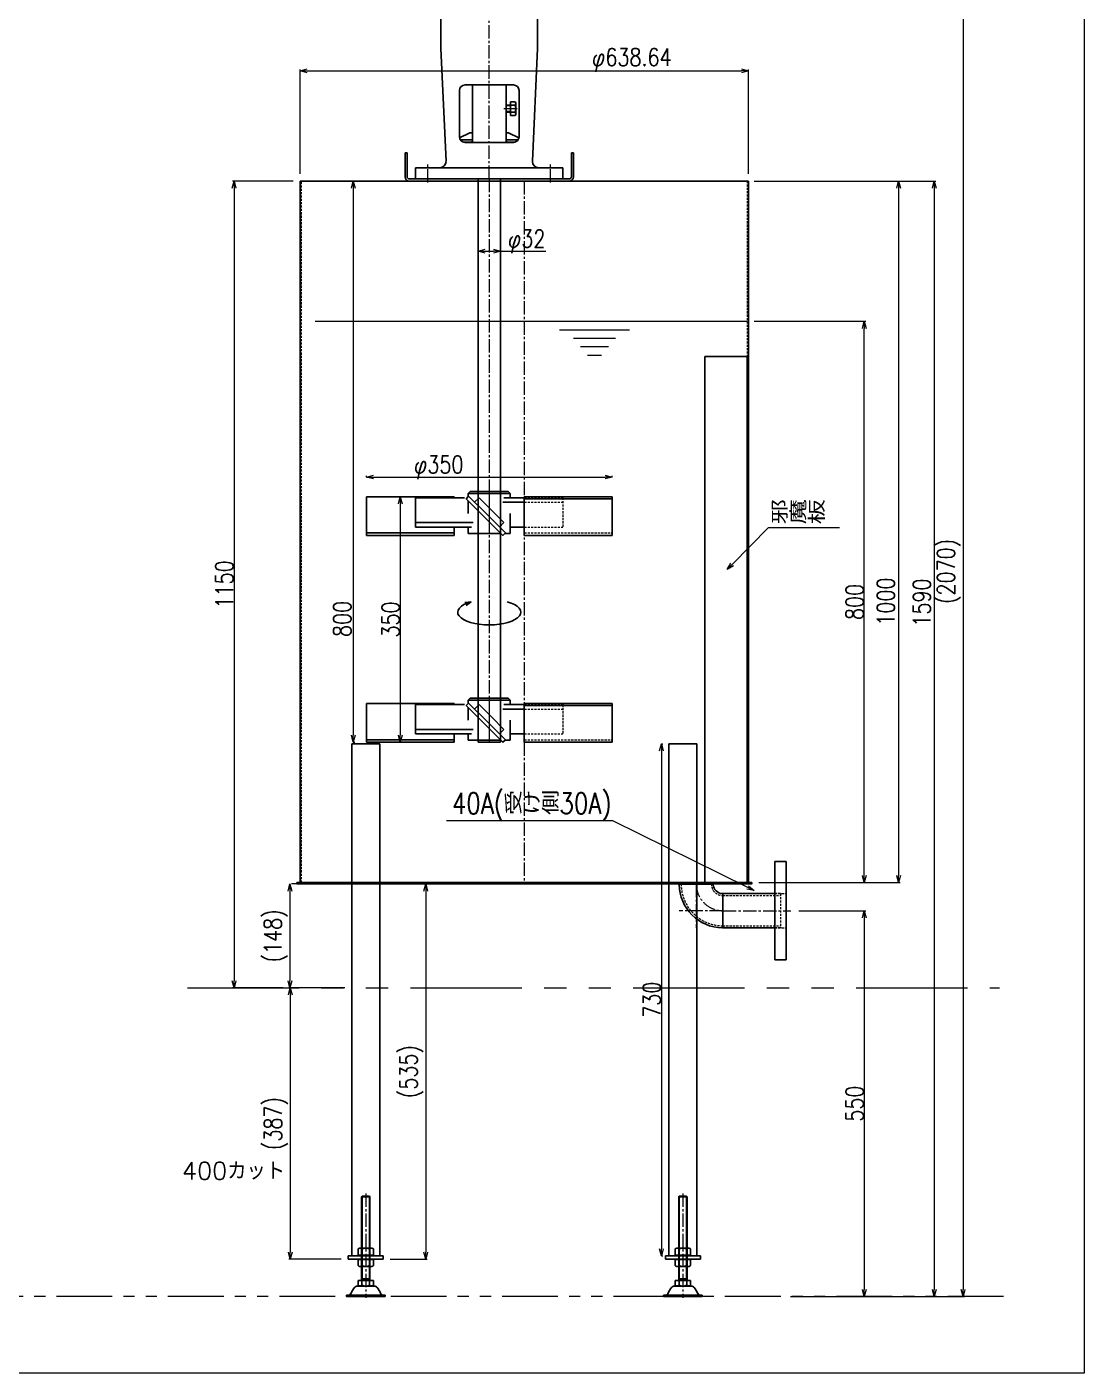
# Model space of a CAD drawing. Header units: millimetres. Extents: x 0 to 51411, y 0 to 16902.
# Drawn here: x 9935 to 11442, y 6056 to 7975 of the extents above; entities that cross this region are included whole.
import ezdxf
from ezdxf import colors
from ezdxf.entities.mleader import LeaderData, LeaderLine
from ezdxf.math import Vec2, Vec3

# ---------------------------------------------------------------- set-up
doc = ezdxf.new("R2010")
doc.units = ezdxf.units.MM
for name, pattern in [('CENTER2', [28.575, 19.05, -3.175, 3.175, -3.175]), ('HIDDEN', [9.525, 6.35, -3.175]), ('HIDDEN2', [4.7625, 3.175, -1.5875]), ('PHANTOM2', [31.75, 15.875, -3.175, 3.175, -3.175, 3.175, -3.175])]:
    doc.linetypes.add(name, pattern=pattern)
for name, color, linetype, lineweight in [('01_外形線', 7, 'Continuous', 25), ('02_細線', 5, 'Continuous', 13), ('03_かくれ線', 6, 'HIDDEN2', 13), ('04_中心線', 1, 'CENTER2', 9), ('05_CENTER', 4, 'CENTER2', 13), ('05_仮想線', 2, 'PHANTOM2', 13), ('07_寸法線', 3, 'Continuous', 9)]:
    doc.layers.add(name, color=color, linetype=linetype, lineweight=lineweight)
doc.layers.add('LAY-1', color=7, linetype='Continuous')
doc.styles.add('KSS_TXT', font='txt.shx', dxfattribs={"bigfont": 'extfont2.shx'})
doc.styles.add('寸法用', font='simplex.shx', dxfattribs={"width": 0.8, "bigfont": '@extfont2.shx'})
doc.dimstyles.new('機械製図用', dxfattribs={"dimtxt": 3.5, "dimasz": 3.5, "dimexe": 2, "dimexo": 0, "dimgap": 1.2, "dimtad": 1, "dimdsep": 46, "dimtxsty": '寸法用', "dimblk": 'OPEN30', "dimcen": 0, "dimclrd": 256, "dimclre": 256, "dimclrt": 7, "dimazin": 2, "dimtm": 1e-09, "dimtfac": 0.75, "dimtmove": 0, "dimatfit": 3, "dimldrblk": 'OPEN30', "dimfxl": 1, "dimlwd": -1, "dimlwe": -1, "dimarcsym": 0})

# ---------------------------------------------------------------- blocks, each defined once
blk = doc.blocks.new('A$C2E193E39_1')
at = {"color": 0}
for p, q in [((-11, -8.9), (-11, 0)), ((11, 0), (-11, 0)), ((-5.5, 0), (-5.5, -8.9)), ((5.5, 0), (5.5, -8.9)), ((11, 0), (11, -8.9)), ((-9.943487, -9.509978), (-11, -8.9)), ((8.1147, -10), (-8.114701, -10)), ((11, -8.9), (9.943486, -9.509979))]:
    blk.add_line(p, q, dxfattribs=at)
for centre, radius, start, end in [((-8.114701, -6.342428), 3.657572, 240.000003, 315.632817), ((0, 4.3), 14.3, 247.380133, 292.619864), ((8.1147, -6.342428), 3.657572, 224.367189, 299.999997)]:
    blk.add_arc(centre, radius, start, end, dxfattribs=at)
blk = doc.blocks.new('KC-1275-A-4a_1')
at = {"color": 0}
for p, q in [((-6, 142.1), (-5.1, 143)), ((-6, 142.1), (6, 142.1)), ((-6, 25.5), (-6, 142.1)), ((-5.1, 25.5), (-5.1, 143)), ((-5.1, 143), (5.1, 143)), ((5.1, 25.5), (5.1, 143)), ((5.1, 143), (6, 142.1)), ((6, 142.1), (6, 25.5)), ((-11, 23), (11, 23)), ((-11, 16.1), (-11, 23)), ((-6, 23.5), (-6, 25.5)), ((-5.1, 25.5), (-6, 23.9)), ((-5.5, 23), (-5.5, 16.1)), ((-5.1, 25.5), (0, 25.5)), ((5.1, 25.5), (0, 25.5)), ((5.1, 25.5), (6, 23.9)), ((5.5, 23), (5.5, 16.1)), ((6, 25.5), (6, 23.5)), ((11, 23), (11, 16.1)), ((-27.5, 2), (-27.5, 0)), ((27.5, 2), (-27.5, 2)), ((27.5, 0), (-27.5, 0)), ((-12.1, 15), (0, 15)), ((-9.9, 15.5), (-11, 16.1)), ((-8.1, 15), (7.8, 15)), ((12.1, 15), (0, 15)), ((11, 16.1), (9.9, 15.5)), ((27.5, 2), (27.5, 0))]:
    blk.add_line(p, q, dxfattribs=at)
for centre, radius, start, end in [((-6.5, 23.5), 0.5, 270, 0), ((6.5, 23.5), 0.5, 180, 270), ((-24.3, 5), 3, 270, 335.5609), ((24, -16.9), 50, 143.2455, 155.5609), ((-12.1, 10), 5, 90, 143.2455), ((-8.1, 18.7), 3.66, 240, 315.6328), ((0, 29.3), 14.3, 247.3801, 292.6199), ((8.1, 18.7), 3.66, 224.3672, 300), ((12.1, 10), 5, 36.7545, 90), ((-24, -16.9), 50, 24.4391, 36.7545), ((24.3, 5), 3, 204.4391, 270)]:
    blk.add_arc(centre, radius, start, end, dxfattribs=at)
at = {"layer": '05_CENTER', "color": 0}
blk.add_line((0, 146.8), (0, -1.8), dxfattribs=at)
at = {"color": 0, "xscale": -1, "rotation": 180}
blk.add_blockref('A$C2E193E39_1', (0, 59), dxfattribs=at)
at = {"color": 0}
blk.add_blockref('A$C2E193E39_1', (0, 53), dxfattribs=at)
blk = doc.blocks.new('40A×Sch10S\u300090ES')
at = {"layer": '01_外形線'}
blk.add_lwpolyline([(37.3, 24.3, 0.407082), (-24.3, -37.3), (-23.1, -38.1), (23.1, -38.1), (24.3, -37.3, -0.381524), (37.3, -24.3), (38.1, -23.1), (38.1, 23.1)], format="xyb", close=True, dxfattribs=at)
at = {"layer": '02_細線'}
for p, q in [((37.3, -24.1), (37.3, 24.1)), ((24.1, -37.3), (-24.1, -37.3))]:
    blk.add_line(p, q, dxfattribs=at)
at = {"layer": '03_かくれ線'}
for radius in [59.6, 16.6]:
    blk.add_arc((38.1, -38.1), radius, 90, 180, dxfattribs=at)
at = {"layer": '04_中心線'}
for p, q in [((0, -38.1), (0, 24.3)), ((38.1, 0), (-24.3, 0))]:
    blk.add_line(p, q, dxfattribs=at)
blk.add_arc((38.1, -38.1), 38.1, 90, 180, dxfattribs=at)
blk = doc.blocks.new('_Open30')
at = {"color": 0, "linetype": 'ByBlock', "lineweight": -2}
for p, q in [((-1, 0.27), (0, 0)), ((0, 0), (-1, -0.27)), ((0, 0), (-1, 0))]:
    blk.add_line(p, q, dxfattribs=at)
blk = doc.blocks.new('*D1792')
at = {"layer": '07_寸法線', "transparency": 16777216}
for p, q in [((10467.2, 7304.9), (10469.2, 7304.9)), ((10467.2, 7294.9), (10467.2, 6964.9)), ((10467.2, 6954.9), (10469.2, 6954.9))]:
    blk.add_line(p, q, dxfattribs=at)
at = {"layer": 'Defpoints', "color": 0, "transparency": 16777216}
for p in [(10467.2, 7304.9), (10467.2, 6954.9), (10467.2, 6954.9)]:
    blk.add_point(p, dxfattribs=at)
at = {"layer": '07_寸法線', "transparency": 16777216, "xscale": 10, "yscale": 10, "zscale": 10}
for p, rotation in [((10467.2, 7304.9), 90), ((10467.2, 6954.9), 270)]:
    blk.add_blockref('_Open30', p, dxfattribs=dict(at, rotation=rotation))
at = {"layer": '07_寸法線', "color": 7, "transparency": 16777216, "insert": (10453.5, 7129.9), "char_height": 25, "attachment_point": 5, "rotation": 90, "style": '寸法用'}
blk.add_mtext('350', dxfattribs=at)
blk = doc.blocks.new('*D1793')
at = {"layer": '07_寸法線', "transparency": 16777216}
for p, q in [((10971.3, 7754.9), (11179.4, 7754.9)), ((11177.4, 7744.9), (11177.4, 6764.9)), ((10978, 6754.9), (11179.4, 6754.9))]:
    blk.add_line(p, q, dxfattribs=at)
at = {"layer": 'Defpoints', "color": 0, "transparency": 16777216}
for p in [(10961.3, 7754.9), (10968, 6754.9), (11177.4, 6754.9)]:
    blk.add_point(p, dxfattribs=at)
at = {"layer": '07_寸法線', "transparency": 16777216, "xscale": 10, "yscale": 10, "zscale": 10}
for p, rotation in [((11177.4, 7754.9), 90), ((11177.4, 6754.9), 270)]:
    blk.add_blockref('_Open30', p, dxfattribs=dict(at, rotation=rotation))
at = {"layer": '07_寸法線', "color": 7, "transparency": 16777216, "insert": (11159.2, 7155.4), "char_height": 25, "attachment_point": 5, "rotation": 90, "style": '寸法用'}
blk.add_mtext('1000', dxfattribs=at)
blk = doc.blocks.new('*D1794')
at = {"layer": '07_寸法線', "transparency": 16777216}
for p, q in [((10973.3, 7754.9), (11230.2, 7754.9)), ((11228.2, 7744.9), (11228.2, 6174.8)), ((11023.2, 6164.8), (11230.2, 6164.8))]:
    blk.add_line(p, q, dxfattribs=at)
at = {"layer": 'Defpoints', "color": 0, "transparency": 16777216}
for p in [(10963.3, 7754.9), (11013.2, 6164.8), (11228.2, 6164.8)]:
    blk.add_point(p, dxfattribs=at)
at = {"layer": '07_寸法線', "transparency": 16777216, "xscale": 10, "yscale": 10, "zscale": 10}
for p, rotation in [((11228.2, 7754.9), 90), ((11228.2, 6164.8), 270)]:
    blk.add_blockref('_Open30', p, dxfattribs=dict(at, rotation=rotation))
at = {"layer": '07_寸法線', "color": 7, "transparency": 16777216, "insert": (11210.5, 7154), "char_height": 25, "attachment_point": 5, "rotation": 90, "style": '寸法用'}
blk.add_mtext('1590', dxfattribs=at)
blk = doc.blocks.new('*D1795')
at = {"layer": '07_寸法線', "transparency": 16777216}
for p, q in [((10649, 8231.9), (11271.2, 8231.9)), ((11269.2, 8221.9), (11269.2, 6174.8)), ((11023.2, 6164.8), (11271.2, 6164.8))]:
    blk.add_line(p, q, dxfattribs=at)
at = {"layer": 'Defpoints', "color": 0, "transparency": 16777216}
for p in [(10639, 8231.9), (11013.2, 6164.8), (11269.2, 6164.8)]:
    blk.add_point(p, dxfattribs=at)
at = {"layer": '07_寸法線', "transparency": 16777216, "xscale": 10, "yscale": 10, "zscale": 10}
for p, rotation in [((11269.2, 8231.9), 90), ((11269.2, 6164.8), 270)]:
    blk.add_blockref('_Open30', p, dxfattribs=dict(at, rotation=rotation))
at = {"layer": '07_寸法線', "color": 7, "transparency": 16777216, "insert": (11249, 7198.4), "char_height": 25, "attachment_point": 5, "rotation": 90, "style": '寸法用'}
blk.add_mtext('(2070)', dxfattribs=at)
blk = doc.blocks.new('*D1796')
at = {"layer": '07_寸法線', "transparency": 16777216}
for p, q in [((10971.3, 7554.9), (11130.4, 7554.9)), ((11128.4, 6764.9), (11128.4, 7544.9)), ((10978, 6754.9), (11130.4, 6754.9))]:
    blk.add_line(p, q, dxfattribs=at)
at = {"layer": 'Defpoints', "color": 0, "transparency": 16777216}
for p in [(10961.3, 7554.9), (11128.4, 7554.9), (10968, 6754.9)]:
    blk.add_point(p, dxfattribs=at)
at = {"layer": '07_寸法線', "transparency": 16777216, "xscale": 10, "yscale": 10, "zscale": 10}
for p, rotation in [((11128.4, 7554.9), 90), ((11128.4, 6754.9), 270)]:
    blk.add_blockref('_Open30', p, dxfattribs=dict(at, rotation=rotation))
at = {"layer": '07_寸法線', "color": 7, "transparency": 16777216, "insert": (11114.7, 7154.9), "char_height": 25, "attachment_point": 5, "rotation": 90, "style": '寸法用'}
blk.add_mtext('800', dxfattribs=at)
blk = doc.blocks.new('*D1797')
at = {"layer": '07_寸法線', "transparency": 16777216}
for p, q in [((10400.3, 7754.9), (10402.3, 7754.9)), ((10400.3, 7744.9), (10400.3, 6964.9)), ((10400.3, 6954.9), (10402.3, 6954.9))]:
    blk.add_line(p, q, dxfattribs=at)
at = {"layer": 'Defpoints', "color": 0, "transparency": 16777216}
for p in [(10400.3, 7754.9), (10400.3, 6954.9), (10400.3, 6954.9)]:
    blk.add_point(p, dxfattribs=at)
at = {"layer": '07_寸法線', "transparency": 16777216, "xscale": 10, "yscale": 10, "zscale": 10}
for p, rotation in [((10400.3, 7754.9), 90), ((10400.3, 6954.9), 270)]:
    blk.add_blockref('_Open30', p, dxfattribs=dict(at, rotation=rotation))
at = {"layer": '07_寸法線', "color": 7, "transparency": 16777216, "insert": (10384.5, 7130.7), "char_height": 25, "attachment_point": 5, "rotation": 90, "style": '寸法用'}
blk.add_mtext('800', dxfattribs=at)
blk = doc.blocks.new('*D1798')
at = {"layer": '07_寸法線', "transparency": 16777216}
for p, q in [((10419, 7332.9), (10419, 7334.9)), ((10429, 7332.9), (10759, 7332.9)), ((10769, 7332.9), (10769, 7334.9))]:
    blk.add_line(p, q, dxfattribs=at)
at = {"layer": 'Defpoints', "color": 0, "transparency": 16777216}
for p in [(10419, 7332.9), (10769, 7332.9), (10769, 7332.9)]:
    blk.add_point(p, dxfattribs=at)
at = {"layer": '07_寸法線', "transparency": 16777216, "xscale": 10, "yscale": 10, "zscale": 10, "rotation": 180}
blk.add_blockref('_Open30', (10419, 7332.9), dxfattribs=at)
at = {"layer": '07_寸法線', "transparency": 16777216, "xscale": 10, "yscale": 10, "zscale": 10}
blk.add_blockref('_Open30', (10769, 7332.9), dxfattribs=at)
at = {"layer": '07_寸法線', "color": 7, "transparency": 16777216, "insert": (10522.1, 7346.6), "char_height": 25, "attachment_point": 5, "style": '寸法用'}
blk.add_mtext('φ350', dxfattribs=at)
blk = doc.blocks.new('*D1799')
at = {"layer": '07_寸法線', "transparency": 16777216}
for p, q in [((10578, 7654.9), (10578, 7656.9)), ((10610, 7654.9), (10610, 7656.9)), ((10588, 7654.9), (10600, 7654.9)), ((10610, 7654.9), (10674.8, 7654.9))]:
    blk.add_line(p, q, dxfattribs=at)
at = {"layer": 'Defpoints', "color": 0, "transparency": 16777216}
for p in [(10578, 7654.9), (10610, 7654.9), (10610, 7654.9)]:
    blk.add_point(p, dxfattribs=at)
at = {"layer": '07_寸法線', "transparency": 16777216, "xscale": 10, "yscale": 10, "zscale": 10, "rotation": 180}
blk.add_blockref('_Open30', (10578, 7654.9), dxfattribs=at)
at = {"layer": '07_寸法線', "transparency": 16777216, "xscale": 10, "yscale": 10, "zscale": 10}
blk.add_blockref('_Open30', (10610, 7654.9), dxfattribs=at)
at = {"layer": '07_寸法線', "color": 7, "transparency": 16777216, "insert": (10647.4, 7668.6), "char_height": 25, "attachment_point": 5, "style": '寸法用'}
blk.add_mtext('φ32', dxfattribs=at)
blk = doc.blocks.new('*D1800')
at = {"layer": '07_寸法線', "transparency": 16777216}
for p, q in [((11035, 6714.8), (11130.4, 6714.8)), ((11128.4, 6704.8), (11128.4, 6174.8)), ((11023.2, 6164.8), (11130.4, 6164.8))]:
    blk.add_line(p, q, dxfattribs=at)
at = {"layer": 'Defpoints', "color": 0, "transparency": 16777216}
for p in [(11025, 6714.8), (11013.2, 6164.8), (11128.4, 6164.8)]:
    blk.add_point(p, dxfattribs=at)
at = {"layer": '07_寸法線', "transparency": 16777216, "xscale": 10, "yscale": 10, "zscale": 10}
for p, rotation in [((11128.4, 6714.8), 90), ((11128.4, 6164.8), 270)]:
    blk.add_blockref('_Open30', p, dxfattribs=dict(at, rotation=rotation))
at = {"layer": '07_寸法線', "color": 7, "transparency": 16777216, "insert": (11114.7, 6439.8), "char_height": 25, "attachment_point": 5, "rotation": 90, "style": '寸法用'}
blk.add_mtext('550', dxfattribs=at)
blk = doc.blocks.new('*D1801')
at = {"layer": '07_寸法線', "transparency": 16777216}
for p, q in [((10839.3, 6952.9), (10841.3, 6952.9)), ((10839.3, 6942.9), (10839.3, 6232.9)), ((10839.3, 6222.9), (10841.3, 6222.9))]:
    blk.add_line(p, q, dxfattribs=at)
at = {"layer": 'Defpoints', "color": 0, "transparency": 16777216}
for p in [(10839.3, 6952.9), (10839.3, 6222.9), (10839.3, 6222.9)]:
    blk.add_point(p, dxfattribs=at)
at = {"layer": '07_寸法線', "transparency": 16777216, "xscale": 10, "yscale": 10, "zscale": 10}
for p, rotation in [((10839.3, 6952.9), 90), ((10839.3, 6222.9), 270)]:
    blk.add_blockref('_Open30', p, dxfattribs=dict(at, rotation=rotation))
at = {"layer": '07_寸法線', "color": 7, "transparency": 16777216, "insert": (10825.6, 6587.9), "char_height": 25, "attachment_point": 5, "rotation": 90, "style": '寸法用'}
blk.add_mtext('730', dxfattribs=at)
blk = doc.blocks.new('*D1802')
at = {"layer": '07_寸法線', "transparency": 16777216}
for p, q in [((10324.7, 7764.9), (10324.7, 7913.9)), ((10334.7, 7911.9), (10953.3, 7911.9)), ((10963.3, 7764.9), (10963.3, 7913.9))]:
    blk.add_line(p, q, dxfattribs=at)
at = {"layer": 'Defpoints', "color": 0, "transparency": 16777216}
for p in [(10963.3, 7911.9), (10324.7, 7754.9), (10963.3, 7754.9)]:
    blk.add_point(p, dxfattribs=at)
at = {"layer": '07_寸法線', "transparency": 16777216, "xscale": 10, "yscale": 10, "zscale": 10, "rotation": 180}
blk.add_blockref('_Open30', (10324.7, 7911.9), dxfattribs=at)
at = {"layer": '07_寸法線', "transparency": 16777216, "xscale": 10, "yscale": 10, "zscale": 10}
blk.add_blockref('_Open30', (10963.3, 7911.9), dxfattribs=at)
at = {"layer": '07_寸法線', "color": 7, "transparency": 16777216, "insert": (10797.2, 7927.3), "char_height": 25, "attachment_point": 5, "style": '寸法用'}
blk.add_mtext('φ638.64', dxfattribs=at)
blk = doc.blocks.new('*D1804')
at = {"layer": '07_寸法線', "transparency": 16777216}
for p, q in [((10314.7, 7754.9), (10228.3, 7754.9)), ((10230.3, 7744.9), (10230.3, 6614.9)), ((10300.4, 6604.9), (10228.3, 6604.9))]:
    blk.add_line(p, q, dxfattribs=at)
at = {"layer": 'Defpoints', "color": 0, "transparency": 16777216}
for p in [(10324.7, 7754.9), (10230.3, 6604.9), (10310.4, 6604.9)]:
    blk.add_point(p, dxfattribs=at)
at = {"layer": '07_寸法線', "transparency": 16777216, "xscale": 10, "yscale": 10, "zscale": 10}
for p, rotation in [((10230.3, 7754.9), 90), ((10230.3, 6604.9), 270)]:
    blk.add_blockref('_Open30', p, dxfattribs=dict(at, rotation=rotation))
at = {"layer": '07_寸法線', "color": 7, "transparency": 16777216, "insert": (10216.6, 7179.9), "char_height": 25, "attachment_point": 5, "rotation": 90, "style": '寸法用'}
blk.add_mtext('1150', dxfattribs=at)
blk = doc.blocks.new('*D1805')
at = {"layer": '07_寸法線', "transparency": 16777216}
for p, q in [((10310, 6742.9), (10310, 6614.9)), ((10320, 6752.9), (10312, 6752.9)), ((10320, 6604.9), (10312, 6604.9))]:
    blk.add_line(p, q, dxfattribs=at)
at = {"layer": 'Defpoints', "color": 0, "transparency": 16777216}
for p in [(10310, 6752.9), (10310, 6604.9), (10310, 6604.9)]:
    blk.add_point(p, dxfattribs=at)
at = {"layer": '07_寸法線', "transparency": 16777216, "xscale": 10, "yscale": 10, "zscale": 10}
for p, rotation in [((10310, 6752.9), 90), ((10310, 6604.9), 270)]:
    blk.add_blockref('_Open30', p, dxfattribs=dict(at, rotation=rotation))
at = {"layer": '07_寸法線', "color": 7, "transparency": 16777216, "insert": (10289.7, 6678.9), "char_height": 25, "attachment_point": 5, "rotation": 90, "style": '寸法用'}
blk.add_mtext('(148)', dxfattribs=at)
blk = doc.blocks.new('*D1809')
at = {"layer": '07_寸法線', "transparency": 16777216}
for p, q in [((10388, 6604.9), (10308.4, 6604.9)), ((10310.4, 6594.9), (10310.4, 6227.9)), ((10383, 6217.9), (10308.4, 6217.9))]:
    blk.add_line(p, q, dxfattribs=at)
at = {"layer": 'Defpoints', "color": 0, "transparency": 16777216}
for p in [(10398, 6604.9), (10310.4, 6217.9), (10393, 6217.9)]:
    blk.add_point(p, dxfattribs=at)
at = {"layer": '07_寸法線', "transparency": 16777216, "xscale": 10, "yscale": 10, "zscale": 10}
for p, rotation in [((10310.4, 6604.9), 90), ((10310.4, 6217.9), 270)]:
    blk.add_blockref('_Open30', p, dxfattribs=dict(at, rotation=rotation))
at = {"layer": '07_寸法線', "color": 7, "transparency": 16777216, "insert": (10290.1, 6411.4), "char_height": 25, "attachment_point": 5, "rotation": 90, "style": '寸法用'}
blk.add_mtext('(387)', dxfattribs=at)
blk = doc.blocks.new('*D1810')
at = {"layer": '07_寸法線', "transparency": 16777216}
for p, q in [((10485.2, 6752.9), (10505.5, 6752.9)), ((10503.5, 6742.9), (10503.5, 6227.9)), ((10453, 6217.9), (10505.5, 6217.9))]:
    blk.add_line(p, q, dxfattribs=at)
at = {"layer": 'Defpoints', "color": 0, "transparency": 16777216}
for p in [(10475.2, 6752.9), (10443, 6217.9), (10503.5, 6217.9)]:
    blk.add_point(p, dxfattribs=at)
at = {"layer": '07_寸法線', "transparency": 16777216, "xscale": 10, "yscale": 10, "zscale": 10}
for p, rotation in [((10503.5, 6752.9), 90), ((10503.5, 6217.9), 270)]:
    blk.add_blockref('_Open30', p, dxfattribs=dict(at, rotation=rotation))
at = {"layer": '07_寸法線', "color": 7, "transparency": 16777216, "insert": (10483.3, 6485.4), "char_height": 25, "attachment_point": 5, "rotation": 90, "style": '寸法用'}
blk.add_mtext('(535)', dxfattribs=at)

msp = doc.modelspace()

# ---------------------------------------------------------------- linework, layer by layer
msp.add_line((10324.666, 7754.906), (10963.305, 7754.906))
at = {"layer": '01_外形線'}
for p, q in [((10524.986, 7943.906), (10524.986, 8026.906)), ((10662.986, 7943.906), (10662.986, 8026.906)), ((10524.986, 7943.906), (10532.476, 7783.325)), ((10662.986, 7943.906), (10655.495, 7783.325)), ((10593.986, 7891.906), (10559.486, 7891.906)), ((10569.986, 7891.906), (10569.986, 7810.906)), ((10593.986, 7891.906), (10628.486, 7891.906)), ((10617.986, 7891.906), (10617.986, 7810.906)), ((10551.486, 7883.906), (10551.486, 7817.906)), ((10624.461, 7848.26), (10624.461, 7867.859)), ((10630.928, 7867.859), (10624.461, 7867.859)), ((10631.867, 7866.238), (10630.931, 7867.859)), ((10636.486, 7883.906), (10636.486, 7817.906)), ((10624.461, 7862.906), (10617.986, 7862.906)), ((10624.461, 7852.906), (10617.986, 7852.906)), ((10630.931, 7862.96), (10624.461, 7862.96)), ((10630.931, 7853.16), (10624.461, 7853.16)), ((10630.931, 7848.26), (10624.461, 7848.26)), ((10631.867, 7849.882), (10630.931, 7848.26)), ((10631.867, 7866.238), (10631.867, 7849.882)), ((10566.486, 7823.506), (10551.6, 7816.559)), ((10552.804, 7813.506), (10569.986, 7813.506)), ((10557.192, 7810.241), (10568.486, 7810.906)), ((10593.986, 7809.906), (10559.486, 7809.906)), ((10566.486, 7823.506), (10569.986, 7823.506)), ((10570.236, 7810.906), (10568.486, 7810.906)), ((10593.986, 7809.906), (10628.486, 7809.906)), ((10617.736, 7810.906), (10619.486, 7810.906)), ((10621.486, 7823.506), (10617.986, 7823.506)), ((10635.167, 7813.506), (10617.986, 7813.506)), ((10630.779, 7810.241), (10619.486, 7810.906)), ((10621.486, 7823.506), (10636.371, 7816.559)), ((10473.986, 7760.906), (10473.986, 7794.906)), ((10473.986, 7794.906), (10476.986, 7794.906)), ((10476.986, 7794.906), (10476.986, 7760.906)), ((10710.986, 7794.906), (10713.986, 7794.906)), ((10710.986, 7760.906), (10710.986, 7794.906)), ((10713.986, 7794.906), (10713.986, 7760.906)), ((10488.986, 7757.906), (10488.986, 7773.906)), ((10488.986, 7773.906), (10593.986, 7773.906)), ((10523.08, 7773.906), (10523.486, 7773.906)), ((10698.986, 7773.906), (10593.986, 7773.906)), ((10664.891, 7773.906), (10664.486, 7773.906)), ((10698.986, 7773.906), (10698.986, 7757.906)), ((10324.666, 6754.906), (10324.666, 7754.906)), ((10479.986, 7757.906), (10707.986, 7757.906)), ((10707.986, 7754.906), (10479.986, 7754.906)), ((10488.986, 7757.906), (10593.986, 7757.906)), ((10577.986, 7757.906), (10577.986, 6954.906)), ((10698.986, 7757.906), (10593.986, 7757.906)), ((10609.986, 7757.906), (10609.986, 6954.906)), ((10963.305, 6754.906), (10963.305, 7754.906)), ((10566.986, 7312.579), (10563.986, 7309.579)), ((10566.986, 7312.579), (10620.986, 7312.579)), ((10620.986, 7312.579), (10623.986, 7309.579)), ((10418.986, 7304.905), (10418.986, 7249.699)), ((10543.986, 7304.905), (10418.986, 7304.905)), ((10488.986, 7303.439), (10488.986, 7261.72)), ((10558.533, 7303.439), (10488.986, 7303.439)), ((10543.986, 7303.439), (10543.986, 7304.905)), ((10563.986, 7309.579), (10623.986, 7309.579)), ((10563.986, 7304.905), (10563.986, 7309.579)), ((10563.986, 7281.079), (10563.986, 7299.144)), ((10579.49, 7303.439), (10573.126, 7297.075)), ((10597.168, 7285.761), (10579.49, 7303.439)), ((10613.505, 7297.075), (10643.986, 7297.075)), ((10614.791, 7303.439), (10643.986, 7303.439)), ((10623.986, 7309.579), (10623.986, 7303.439)), ((10643.986, 7304.905), (10768.986, 7304.905)), ((10643.986, 7304.905), (10643.986, 7249.699)), ((10643.986, 7302.025), (10768.986, 7302.025)), ((10768.986, 7304.905), (10768.986, 7249.699)), ((10614.845, 7268.083), (10597.168, 7285.761)), ((10623.986, 7281.079), (10623.986, 7252.579)), ((10543.986, 7253.234), (10418.986, 7253.234)), ((10571.042, 7268.083), (10488.986, 7268.083)), ((10568.913, 7261.72), (10488.986, 7261.72)), ((10543.986, 7261.72), (10543.986, 7249.699)), ((10563.986, 7252.579), (10563.986, 7261.72)), ((10608.481, 7261.72), (10614.845, 7268.083)), ((10623.986, 7261.72), (10643.986, 7261.72)), ((10543.986, 7249.699), (10418.986, 7249.699)), ((10610.551, 7252.579), (10563.986, 7252.579)), ((10623.986, 7252.579), (10616.311, 7252.579)), ((10643.986, 7249.699), (10768.986, 7249.699)), ((10418.986, 7010.111), (10418.986, 6954.905)), ((10543.986, 7010.111), (10418.986, 7010.111)), ((10488.986, 7008.645), (10488.986, 6966.926)), ((10558.533, 7008.645), (10488.986, 7008.645)), ((10543.986, 7008.645), (10543.986, 7010.111)), ((10566.986, 7017.786), (10563.986, 7014.786)), ((10563.986, 7014.786), (10623.986, 7014.786)), ((10563.986, 7010.111), (10563.986, 7014.786)), ((10563.986, 6986.286), (10563.986, 7004.351)), ((10566.986, 7017.786), (10620.986, 7017.786)), ((10579.49, 7008.645), (10573.126, 7002.281)), ((10597.168, 6990.968), (10579.49, 7008.645)), ((10614.791, 7008.645), (10643.986, 7008.645)), ((10620.986, 7017.786), (10623.986, 7014.786)), ((10623.986, 7014.786), (10623.986, 7008.645)), ((10643.986, 7010.111), (10768.986, 7010.111)), ((10643.986, 7010.111), (10643.986, 6954.905)), ((10643.986, 7007.231), (10768.986, 7007.231)), ((10768.986, 7010.111), (10768.986, 6954.905)), ((10614.845, 6973.29), (10597.168, 6990.968)), ((10613.505, 7002.281), (10643.986, 7002.281)), ((10623.986, 6986.286), (10623.986, 6957.786)), ((10571.042, 6973.29), (10488.986, 6973.29)), ((10568.913, 6966.926), (10488.986, 6966.926)), ((10543.986, 6966.926), (10543.986, 6954.905)), ((10563.986, 6957.786), (10563.986, 6966.926)), ((10608.481, 6966.926), (10614.845, 6973.29)), ((10623.986, 6966.926), (10643.986, 6966.926)), ((10543.986, 6958.441), (10418.986, 6958.441)), ((10543.986, 6954.905), (10418.986, 6954.905)), ((10610.551, 6957.786), (10563.986, 6957.786)), ((10577.986, 6954.906), (10609.986, 6954.906)), ((10623.986, 6957.786), (10616.311, 6957.786)), ((10643.986, 6954.905), (10768.986, 6954.905)), ((11001.031, 6784.806), (11001.031, 6644.806)), ((11017.031, 6784.806), (11001.031, 6784.806)), ((11017.031, 6644.806), (11017.031, 6784.806)), ((10963.305, 6754.906), (10324.666, 6754.906)), ((10927.035, 6739.106), (10927.035, 6690.506)), ((10927.035, 6739.106), (11001.031, 6739.106)), ((10927.035, 6739.106), (10927.035, 6690.506)), ((10927.035, 6690.506), (11001.031, 6690.506)), ((11001.031, 6644.806), (11017.031, 6644.806))]:
    msp.add_line(p, q, dxfattribs=at)
at = {"layer": '01_外形線', "transparency": 33554559}
for p, q in [((10398.038, 6952.906), (10398.038, 6222.906)), ((10438.038, 6952.906), (10398.038, 6952.906)), ((10438.038, 6952.906), (10438.038, 6222.906)), ((10849.933, 6952.906), (10849.933, 6222.906)), ((10849.933, 6952.906), (10889.933, 6952.906)), ((10889.933, 6952.906), (10889.933, 6222.906)), ((10443.038, 6222.906), (10393.038, 6222.906)), ((10393.038, 6222.906), (10393.038, 6217.906)), ((10443.038, 6217.906), (10393.038, 6217.906)), ((10438.038, 6222.906), (10398.038, 6222.906)), ((10443.038, 6222.906), (10443.038, 6217.906)), ((10844.933, 6222.906), (10894.933, 6222.906)), ((10844.933, 6222.906), (10844.933, 6217.906)), ((10844.933, 6217.906), (10894.933, 6217.906)), ((10849.933, 6222.906), (10889.933, 6222.906)), ((10894.933, 6222.906), (10894.933, 6217.906))]:
    msp.add_line(p, q, dxfattribs=at)
at = {"layer": '01_外形線'}
for points in [[(10901.305, 7504.906), (10961.305, 7504.906), (10961.305, 6754.906), (10901.305, 6754.906), (10901.305, 7504.906)], [(10587.268, 7275.862), (10613.431, 7249.699), (10616.967, 7253.234), (10590.804, 7279.397), (10564.641, 7305.56), (10561.105, 7302.025), (10587.268, 7275.862)], [(10587.268, 6981.068), (10613.431, 6954.905), (10616.967, 6958.441), (10590.804, 6984.604), (10564.641, 7010.767), (10561.105, 7007.231), (10587.268, 6981.068)]]:
    msp.add_lwpolyline(points, dxfattribs=at)
msp.add_lwpolyline([(10319.986, 6754.906), (10967.986, 6754.906), (10967.986, 6752.906), (10319.986, 6752.906)], close=True, dxfattribs=at)
for centre, radius, start, end in [((10559.486, 7883.906), 8, 90, 180), ((10628.486, 7883.906), 8, 0, 90), ((10625.314, 7866.337), 6.551, 328.982795, 359.131376), ((10625.314, 7849.783), 6.551, 0.868681, 31.017205), ((10618.567, 7858.06), 13.299, 338.379859, 21.617145), ((10559.486, 7817.906), 8, 180, 270), ((10628.486, 7817.906), 8, 270, 0), ((10523.486, 7782.906), 9, 270, 0), ((10664.486, 7782.906), 9, 180, 270), ((10479.986, 7760.906), 6, 180, 270), ((10479.986, 7760.906), 3, 180, 270), ((10707.986, 7760.906), 6, 270, 0), ((10707.986, 7760.906), 3, 270, 0)]:
    msp.add_arc(centre, radius, start, end, dxfattribs=at)
msp.add_ellipse((10593.986, 7140.254), major_axis=(45, 0), ratio=0.4, start_param=2.17668745, end_param=7.24809052, dxfattribs=at)
at = {"layer": '02_細線'}
for p, q in [((10624.461, 7861.906), (10617.986, 7861.906)), ((10624.461, 7853.906), (10617.986, 7853.906)), ((10345.986, 7554.906), (10961.305, 7554.906)), ((10693.986, 7542.906), (10793.986, 7542.906)), ((10713.986, 7530.906), (10773.986, 7530.906)), ((10723.986, 7518.906), (10763.986, 7518.906)), ((10733.986, 7506.906), (10753.986, 7506.906))]:
    msp.add_line(p, q, dxfattribs=at)
at = {"layer": '03_かくれ線'}
for p, q in [((10326.666, 6754.906), (10326.666, 7754.906)), ((10961.305, 7754.906), (10961.305, 6754.906)), ((10643.986, 7303.439), (10698.986, 7303.439)), ((10643.986, 7297.075), (10698.986, 7297.075)), ((10698.986, 7303.439), (10698.986, 7261.72)), ((10643.986, 7261.72), (10698.986, 7261.72)), ((10643.986, 7253.234), (10768.986, 7253.234)), ((10643.986, 7008.645), (10698.986, 7008.645)), ((10698.986, 7008.645), (10698.986, 6966.926)), ((10643.986, 7002.281), (10698.986, 7002.281)), ((10643.986, 6966.926), (10698.986, 6966.926)), ((10643.986, 6958.441), (10768.986, 6958.441)), ((10927.035, 6736.306), (11009.031, 6736.306)), ((11001.031, 6739.356), (11017.031, 6739.356)), ((11009.031, 6739.106), (11001.031, 6739.106)), ((11009.031, 6739.106), (11009.031, 6690.506)), ((10927.035, 6693.306), (11009.031, 6693.306)), ((11009.031, 6690.506), (11001.031, 6690.506)), ((11001.031, 6690.256), (11017.031, 6690.256))]:
    msp.add_line(p, q, dxfattribs=at)
at = {"layer": '04_中心線'}
for p, q in [((10593.986, 7757.906), (10593.986, 8246.906)), ((10633.861, 7857.906), (10614.468, 7857.906)), ((10506.486, 7752.906), (10506.486, 7778.906)), ((10681.486, 7752.906), (10681.486, 7778.906)), ((10593.986, 7757.906), (10593.986, 6954.906)), ((10643.986, 7754.906), (10643.986, 6754.906)), ((10593.986, 7312.579), (10593.986, 7252.579)), ((10593.986, 7017.786), (10593.986, 6957.786)), ((10927.035, 6714.806), (11023.691, 6714.806))]:
    msp.add_line(p, q, dxfattribs=at)
at = {"layer": '05_仮想線', "ltscale": 10}
msp.add_line((10164.176, 6604.906), (11321.09, 6604.906), dxfattribs=at)
at = {"layer": '05_仮想線', "ltscale": 5}
msp.add_line((11326.787, 6164.806), (7257.483, 6164.806), dxfattribs=at)
at = {"layer": 'Defpoints', "color": 3, "lineweight": 0}
msp.add_lwpolyline([(11441.611, 6055.762), (7087.165, 6055.762), (7087.165, 9113.807), (11441.611, 9113.807)], close=True, dxfattribs=at)
at = {"layer": 'LAY-1', "linetype": 'Continuous'}
for p in [(10559.393, 7154.265), (10560.986, 7149.887)]:
    msp.add_line(p, (10568.358, 7155.05), dxfattribs=at)

# ---------------------------------------------------------------- block references
at = {"rotation": 90}
msp.add_blockref('40A×Sch10S\u300090ES', (10888.935, 6714.806), dxfattribs=at)
at = {"layer": '01_外形線', "transparency": 33554559, "xscale": -1}
msp.add_blockref('KC-1275-A-4a_1', (10418.038, 6164.806), dxfattribs=at)
at = {"layer": '01_外形線', "transparency": 33554559}
msp.add_blockref('KC-1275-A-4a_1', (10869.933, 6164.806), dxfattribs=at)

# ---------------------------------------------------------------- texts
at = {"linetype": 'HIDDEN', "insert": (10156.272, 6356.467), "char_height": 25, "attachment_point": 1, "style": 'KSS_TXT'}
msp.add_mtext_dynamic_manual_height_columns('400カット', width=186.36081, gutter_width=75, heights=[37.155], dxfattribs=at)

# ---------------------------------------------------------------- dimensions: what is measured, and where the dimension line sits
at = {"layer": '07_寸法線'}
for base, p1, p2, text, picture, middle in [((11269.239, 6164.806), (10638.985, 8231.906), (11013.186, 6164.806), '(2070)', '*D1795', (11248.992, 7198.356)), ((10309.986, 6604.906), (10309.986, 6752.906), (10309.986, 6604.906), '(<>)', '*D1805', (10289.738, 6678.906)), ((10503.503, 6217.906), (10475.217, 6752.906), (10443.038, 6217.906), '(<>)', '*D1810', (10483.255, 6485.406)), ((10310.366, 6217.906), (10398.038, 6604.906), (10393.038, 6217.906), '(<>)', '*D1809', (10290.119, 6411.406))]:
    dim = msp.add_linear_dim(base=base, p1=p1, p2=p2, angle=90, text=text, dimstyle='機械製図用', override={"dimtxt": 25, "dimasz": 10, "dimexo": 10}, dxfattribs=at)
    dim.commit()
    dim.dimension.update_dxf_attribs({"geometry": picture, "text_midpoint": middle})
for base, p1, p2, override, picture, middle in [((10963.305, 7911.927), (10324.666, 7754.906), (10963.305, 7754.906), {"dimtxt": 25, "dimasz": 10, "dimexo": 10, "dimtmove": 2}, '*D1802', (10797.214, 7927.293)), ((10768.986, 7332.866), (10418.986, 7332.866), (10768.986, 7332.866), {"dimtxt": 25, "dimasz": 10, "dimtmove": 2}, '*D1798', (10522.108, 7346.566))]:
    dim = msp.add_linear_dim(base=base, p1=p1, p2=p2, text='φ<>', dimstyle='機械製図用', override=override, dxfattribs=at)
    dim.commit()
    dim.dimension.update_dxf_attribs({"geometry": picture, "text_midpoint": middle, "dimtype": 160})
for base, p1, p2, override, picture, middle in [((10230.255, 6604.906), (10324.666, 7754.906), (10310.366, 6604.906), {"dimtxt": 25, "dimasz": 10, "dimexo": 10}, '*D1804', (10230.255, 7179.906)), ((10400.27, 6954.906), (10400.27, 7754.906), (10400.27, 6954.906), {"dimtxt": 25, "dimasz": 10, "dimtmove": 2}, '*D1797', (10384.547, 7130.71)), ((11177.409, 6754.906), (10961.305, 7754.906), (10967.986, 6754.906), {"dimtxt": 25, "dimasz": 10, "dimexo": 10, "dimtmove": 2}, '*D1793', (11159.214, 7155.437))]:
    dim = msp.add_linear_dim(base=base, p1=p1, p2=p2, angle=90, dimstyle='機械製図用', override=override, dxfattribs=at)
    dim.commit()
    dim.dimension.update_dxf_attribs({"geometry": picture, "text_midpoint": middle, "dimtype": 160})
dim = msp.add_linear_dim(base=(11228.161, 6164.806), p1=(10963.305, 7754.906), p2=(11013.186, 6164.806), angle=90, text='1590', dimstyle='機械製図用', override={"dimtxt": 25, "dimasz": 10, "dimexo": 10, "dimtmove": 2}, dxfattribs=at)
dim.commit()
dim.dimension.update_dxf_attribs({"geometry": '*D1794', "text_midpoint": (11210.535, 7153.984), "dimtype": 160})
dim = msp.add_linear_dim(base=(10609.986, 7654.906), p1=(10577.986, 7654.906), p2=(10609.986, 7654.906), text='φ<>', dimstyle='機械製図用', override={"dimtxt": 25, "dimasz": 10}, dxfattribs=at)
dim.commit()
dim.dimension.update_dxf_attribs({"geometry": '*D1799', "text_midpoint": (10647.376, 7668.606)})
for base, p1, p2, override, picture, middle in [((11128.409, 7554.906), (10967.986, 6754.906), (10961.305, 7554.906), {"dimtxt": 25, "dimasz": 10, "dimexo": 10}, '*D1796', (11114.709, 7154.906)), ((10467.154, 6954.905), (10467.154, 7304.905), (10467.154, 6954.905), {"dimtxt": 25, "dimasz": 10}, '*D1792', (10453.454, 7129.905)), ((10839.274, 6222.906), (10839.274, 6952.906), (10839.274, 6222.906), {"dimtxt": 25, "dimasz": 10}, '*D1801', (10825.574, 6587.906)), ((11128.409, 6164.806), (11025.031, 6714.806), (11013.186, 6164.806), {"dimtxt": 25, "dimasz": 10, "dimexo": 10}, '*D1800', (11114.709, 6439.806))]:
    dim = msp.add_linear_dim(base=base, p1=p1, p2=p2, angle=90, dimstyle='機械製図用', override=override, dxfattribs=at)
    dim.commit()
    dim.dimension.update_dxf_attribs({"geometry": picture, "text_midpoint": middle})

# ---------------------------------------------------------------- leaders
ml = msp.add_multileader_mtext('Standard', dxfattribs=at)
ml.set_content('邪魔板', color=7, style='寸法用')
ml.set_leader_properties(color=256, linetype='ByLayer', lineweight=-1)
ml.set_arrow_properties(name='OPEN30')
ml.build(insert=Vec2(0, 0))
ml.multileader.update_dxf_attribs({"has_dogleg": 0, "text_left_attachment_type": 6, "text_right_attachment_type": 6, "arrow_head_size": 10})
ctx = ml.context
ctx.base_point, ctx.char_height, ctx.arrow_head_size, ctx.plane_origin = Vec3(10992.086, 7261.062), 30, 10, Vec3(10933.219, 7200.966)
ctx.left_attachment, ctx.right_attachment = 6, 6
notes = []
notes.append((ctx, [(0, (1, 1, 0), (10984.086, 7261.062), (1, 0), 8, [(0, [(10933.219, 7200.966)], 0, [])])]))
ctx.mtext.insert, ctx.mtext.flow_direction = Vec3(10994.086, 7297.062), 5
ml = msp.add_multileader_mtext('Standard', dxfattribs=at)
ml.set_content('40A(受け側30A)', color=7, style='寸法用')
ml.set_leader_properties(color=256, linetype='ByLayer', lineweight=-1)
ml.set_arrow_properties(name='OPEN30')
ml.build(insert=Vec2(0, 0))
ml.multileader.update_dxf_attribs({"has_dogleg": 0, "text_left_attachment_type": 6, "text_right_attachment_type": 6, "arrow_head_size": 10})
ctx = ml.context
ctx.base_point, ctx.char_height, ctx.arrow_head_size, ctx.plane_origin = Vec3(10513.965, 6842.684), 30, 10, Vec3(10971.278, 6743.411)
ctx.left_attachment, ctx.right_attachment, ctx.text_align_type = 6, 6, 2
notes.append((ctx, [(1, (1, 1, 0), (10778.079, 6842.684), (-1, 0), 8, [(0, [(10971.278, 6743.411)], 0, [])])]))
ctx.mtext.insert, ctx.mtext.alignment, ctx.mtext.flow_direction = Vec3(10768.079, 6882.684), 3, 5
for ctx, leaders in notes:
    for number, flags, end, landing, length, lines in leaders:
        leader = LeaderData()
        leader.index, (leader.has_last_leader_line, leader.has_dogleg_vector, leader.attachment_direction) = number, flags
        leader.last_leader_point, leader.dogleg_vector, leader.dogleg_length = Vec3(end), Vec3(landing), length
        for number, points, colour, breaks in lines:
            line = LeaderLine()
            line.index, line.vertices, line.color, line.breaks = number, Vec3.list(points), colors.encode_raw_color(colour), breaks
            leader.lines.append(line)
        ctx.leaders.append(leader)

doc.saveas('drawing.dxf')
